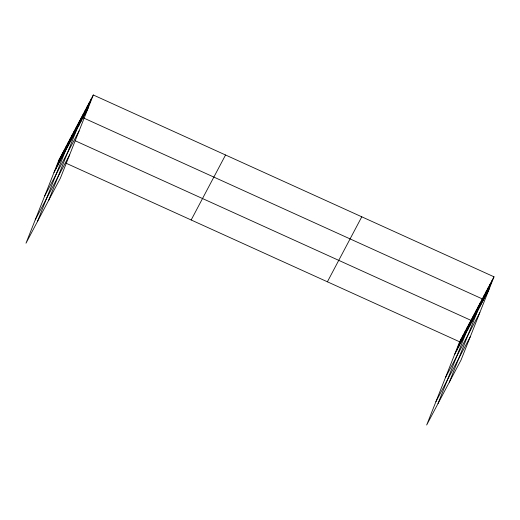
<?xml version="1.0" encoding="UTF-8"?>
<svg xmlns="http://www.w3.org/2000/svg" width="520" height="520" viewBox="0 0 520 520"><rect width="100%" height="100%" fill="white"/><g stroke="black" fill="none" stroke-linecap="round" stroke-linejoin="round"><path stroke-width="0.78" d="M93.32 94.991L58.949 159.978L26 243.191L60.372 178.197L93.32 94.991L494 276.809L461.051 360.022L426.679 425.009L459.628 341.803L494 276.809M55.868 168.955L60.834 156.403M57.759 165.38L62.725 152.828M59.651 161.805L64.617 149.253M61.542 158.23L66.508 145.678M63.427 154.655L68.4 142.109M37.343 221.741L70.291 138.535L71.689 139.165M67.21 147.511L72.183 134.959M69.102 143.936L74.068 131.385M70.993 140.361L75.959 127.809M72.885 136.786L77.85 124.234M74.776 133.211L79.742 120.659M48.685 200.297L81.633 117.085L482.313 298.909L449.365 382.115M78.611 125.951L83.584 113.406M80.561 122.272L85.527 109.72M82.505 118.586L87.477 106.034M84.455 114.907L89.427 102.356M86.405 111.222L91.37 98.67M456.547 350.779L461.513 338.228M458.438 347.204L463.404 334.653M460.33 343.629L465.296 331.078M462.222 340.054L467.188 327.502M464.106 336.479L469.079 323.928M438.022 403.566L470.971 320.353L75.186 140.758M467.89 329.329L472.862 316.778M469.781 325.754L474.754 313.203M471.673 322.179L476.638 309.627M473.564 318.604L478.53 306.053M475.456 315.029L480.422 302.484M479.291 307.775L484.263 295.224M481.24 304.089L486.207 291.538M483.184 300.411L488.156 287.859M485.134 296.725L490.106 284.173M487.084 293.046L492.05 280.495M53.976 172.53L88.348 107.542M44.746 195.845L79.118 130.858M35.23 219.869L69.609 154.882M191.172 219.98L225.544 154.993M327.399 281.801L361.777 216.808M454.656 354.354L489.034 289.361M445.425 377.669L479.798 312.676M435.91 401.694L470.288 336.7M58.949 159.978L60.346 160.615M65.943 163.156L459.628 341.803"/></g></svg>
